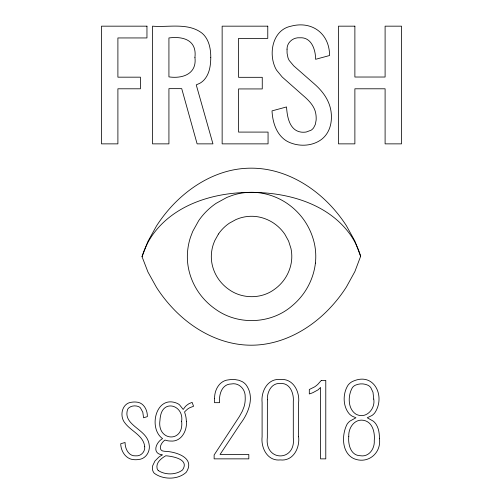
<?xml version="1.0" encoding="UTF-8"?>
<svg xmlns="http://www.w3.org/2000/svg" width="503" height="503" viewBox="0 0 503 503"><rect width="100%" height="100%" fill="white"/><g stroke="black" fill="none" stroke-linecap="round" stroke-linejoin="round"><path stroke-width="0.75" d="M360.632 256.304L354.873 271.57L346.385 287.012A142.569 142.569 0 0 1 329.044 309.012C308.861 330.094 281.014 345.171 251.33 345.203C221.76 345.247 193.963 330.326 173.831 309.332A143.185 143.185 0 0 1 156.502 287.414L147.945 271.991L142.035 256.687L147.945 241.39L156.496 225.966A143.223 143.223 0 0 1 173.831 204.042C189.493 187.871 209.305 175.251 231.437 170.31A92.665 92.665 0 0 1 261.434 168.725C287.358 171.661 311.043 185.406 329.05 203.904A140.412 140.412 0 0 1 346.385 225.709L354.873 241.069L360.632 256.304A73.3 73.3 0 0 0 350.956 235.599C329 203.872 288.188 192.385 251.33 192.398C214.423 192.247 173.774 204.143 151.9 235.888A76.249 76.249 0 0 0 142.035 256.687M218.459 234.014L214.687 240.786L213.291 244.439A39.699 39.699 0 0 0 211.317 256.216C211.203 265.427 214.592 274.512 220.408 281.623A42.114 42.114 0 0 0 228.997 289.546C241.993 298.87 260.585 299.134 273.695 289.885A42.013 42.013 0 0 0 284.717 278.932C288.42 273.487 290.828 267.168 291.583 260.617A38.291 38.291 0 0 0 290.986 248.576L288.596 241.069L284.824 234.222A41.982 41.982 0 0 0 273.839 223.244C268.388 219.566 262.082 217.183 255.543 216.472A38.92 38.92 0 0 0 239.774 218.113L236.127 219.471L229.349 223.187A41.611 41.611 0 0 0 218.459 234.014M158.25 470.512C165.059 475.121 175.975 475.096 182.526 469.959C189.857 459.176 172.592 456.334 165.757 455.762C161.293 458.334 155.785 462.578 157.081 468.425A5.112 5.112 0 0 0 158.25 470.512M181.652 421.269C184.173 443.325 156.691 441.32 159.979 420.238A25.647 25.647 0 0 1 160.4 416.641C163.066 398.822 184.029 405.261 181.652 421.269M210.77 57.411C210.719 65.201 209.606 73.683 204.256 79.738A17.97 17.97 0 0 1 199.873 83.259L196.245 84.875L212.951 143.864L197.119 143.864L181.721 88.647L168.926 88.647L168.926 143.864L152.51 143.864L152.51 26.169C168.631 27.558 188.367 22.295 202.313 33.399C209.059 39.341 210.788 48.829 210.77 57.411M267.376 399.753L267.338 437.648C264.44 461.968 296.242 462.005 293.299 437.648L293.299 401.715C294.048 393.629 290.149 382.682 280.328 383.493C271.457 382.72 266.955 392.126 267.376 399.753M298.619 436.774C299.958 447.909 293.23 461.414 280.328 459.924C267.464 461.364 260.805 447.859 262.101 436.774L262.101 402.488C260.887 391.485 267.659 378.193 280.328 379.52C293.016 378.174 299.857 391.447 298.619 402.488L298.619 436.774M348.786 436.353C347.95 444.155 350.528 455.511 360.198 455.712C368.963 457.353 374.88 448.632 374.263 440.653C375.062 432.655 372.729 421.715 363.298 420.282C354.301 418.804 348.221 428.216 348.786 436.353M373.742 399.086C375.603 409.046 365.75 419.684 355.847 414.088C347.529 408.618 347.825 395.333 352.44 387.53A8.979 8.979 0 0 1 355.156 385.285C359.136 383.387 364.078 383.368 368.051 385.285A8.935 8.935 0 0 1 370.742 387.53L372.993 392.258L373.742 399.086M379.457 438.415C381.582 453.473 367.341 464.81 353.276 458.371C341.493 452.172 341.669 434.755 347.045 424.274A14.185 14.185 0 0 1 349.843 421.162L355.917 417.779L352.257 416.207A14.336 14.336 0 0 1 349.17 413.749C342.681 405.978 342.688 393.484 348.063 385.141A13.197 13.197 0 0 1 351.823 381.834C373.66 370.805 385.99 396.094 374.836 412.774A14.279 14.279 0 0 1 372 415.478L367.259 417.779L373.289 421.162A14.329 14.329 0 0 1 376.087 424.274C378.803 428.437 379.419 433.555 379.457 438.415M194.938 57.411C197.063 73.897 182.639 78.902 168.926 76.884L168.926 37.945C183.432 36.065 196.987 40.215 194.938 57.411M186.406 421.382C187.242 430.725 181.287 442.068 170.599 441.037A21.591 21.591 0 0 1 167.706 440.779L164.997 440.075C160.872 442.565 157.074 451.084 164.707 451.304C175.409 451.549 195.761 457.548 186.286 472.229C178.1 479.937 162.991 479.906 154.239 473.216A7.407 7.407 0 0 1 152.692 470.305L152.472 469.173A9.771 9.771 0 0 1 152.629 465.866L154.893 461.081L158.778 457.183A24.27 24.27 0 0 1 161.469 455.378L162.381 454.882C151.56 453.605 155.905 442.282 162.576 438.622L161.582 437.849A15.87 15.87 0 0 1 159.093 435.214C149.466 422.451 157.98 395.144 177.213 403.362A12.009 12.009 0 0 1 179.54 404.852L183.205 409.448L185.33 406.587A17.611 17.611 0 0 1 186.808 405.211L189.015 403.664L192.108 402.375L193.567 406.261L189.744 407.738A19.303 19.303 0 0 0 187.374 409.241L184.563 411.882L185.569 415.377A41.68 41.68 0 0 1 186.079 418.012L186.406 421.382M214.586 398.489L214.517 402.677L219.56 402.677C218.83 394.836 221.697 384.022 231.323 383.971C239.044 382.368 245.539 389.379 245.181 396.848A29.671 29.671 0 0 1 245.03 401.991A27.954 27.954 0 0 1 244.049 406.738L242.396 411.058L239.422 416.465L214.133 454.976L214.133 458.855L248.815 458.855L248.815 454.505L220.044 454.505L240.579 423.501C248.702 412.8 254.983 396.81 245.992 384.745A13.877 13.877 0 0 0 242.144 381.601L238.919 380.274L235.178 379.602A28.778 28.778 0 0 0 228.588 379.847C219.365 380.601 214.379 390.039 214.586 398.489M144.732 446.746C145.229 451.776 140.903 456.347 135.816 455.856C128.605 456.391 124.989 448.67 125.065 442.489L120.707 443.753C120.846 451.241 125.901 459.327 134.005 459.66A19.554 19.554 0 0 0 138.602 459.509C146.09 458.925 150.699 450.99 149.039 443.992A15.8 15.8 0 0 0 147.913 440.232C143.286 428.581 122.751 424.042 127.63 409.411A6.099 6.099 0 0 1 128.982 407.751C131.566 405.676 135.332 405.399 138.375 406.512A6.608 6.608 0 0 1 140.45 407.908L142.808 412.246L143.569 417.773L147.348 416.622C147.605 409.964 143.556 402.274 136.162 402.067A18.404 18.404 0 0 0 131.912 402.199C121.871 402.934 119.148 416.214 124.996 423.042C131.025 431.234 143.613 435.529 144.732 446.746M287.031 49.168L287.081 53.261L287.961 57.65A15.631 15.631 0 0 0 289.256 60.511L293.683 65.811L314.589 84.139C320.927 89.729 326.485 96.507 329.32 104.555A37.09 37.09 0 0 1 331.081 111.823C332.068 119.286 331.056 127.278 326.849 133.666A24.251 24.251 0 0 1 321.536 139.4C311.803 146.681 297.738 146.901 287.169 141.318C276.543 135.244 272.576 122.411 272.016 110.88L286.54 106.95C287.131 116.595 289.382 130.359 300.989 132.094A18.881 18.881 0 0 0 306.226 132.012L311.049 130.246A9.922 9.922 0 0 0 313.646 127.787L315.35 124.392L316.136 120.079A27.696 27.696 0 0 0 315.941 114.684C315.06 106.737 309.194 100.713 303.403 95.771L282.214 77.034L276.6 70.2A27.325 27.325 0 0 1 274.374 65.579C268.809 50.866 273.601 29.671 291.048 26.175C311.992 20.548 329.616 33.676 329.553 55.525L315.607 59.304C315.632 49.904 311.552 36.933 299.914 37.788C293.299 37.172 286.911 42.334 287.031 49.168M315.419 263.069C314.218 273.525 310.376 283.598 304.46 292.293A67.1 67.1 0 0 1 291.866 306.038C270.853 324.165 238.007 325.479 215.548 309.226A67.144 67.144 0 0 1 201.841 296.588C192.567 285.239 187.16 270.733 187.349 256.027A63.296 63.296 0 0 1 190.492 237.24L192.718 231.411L198.735 220.603A66.39 66.39 0 0 1 216.114 203.338L226.928 197.402L232.744 195.233A62.284 62.284 0 0 1 251.462 192.291C264.125 192.297 276.644 196.321 287.112 203.419A66.974 66.974 0 0 1 304.636 220.943C309.307 227.89 312.677 235.674 314.469 243.854A61.127 61.127 0 0 1 315.419 263.069M321.323 380.394L317.802 384.374A27.835 27.835 0 0 1 314.576 386.901L309.307 389.504L309.307 393.95L310.898 393.428A38.938 38.938 0 0 0 313.149 392.535L318.103 389.825L320.549 387.467L320.549 458.862L325.781 458.862L325.781 380.394L321.323 380.394M146.958 26.169L101.48 26.169L101.48 143.864L117.897 143.864L117.897 88.792L140.419 88.792L140.419 77.173L117.897 77.173L117.897 37.945L146.958 37.945L146.958 26.169M267.772 26.169L222.144 26.169L222.144 143.864L268.061 143.864L268.061 132.088L238.56 132.088L238.56 88.937L262.258 88.937L262.258 77.317L238.56 77.317L238.56 38.379L267.772 38.379L267.772 26.169M354.879 26.169L338.462 26.169L338.462 143.864L354.879 143.864L354.879 88.792L385.103 88.792L385.103 143.864L401.52 143.864L401.52 26.169L385.103 26.169L385.103 77.028L354.879 77.028L354.879 26.169"/></g></svg>
